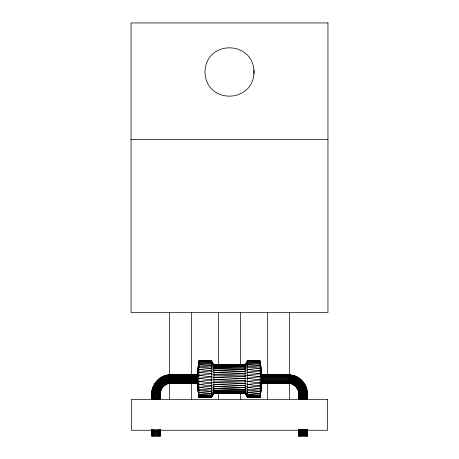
<?xml version="1.0" encoding="UTF-8"?>
<svg xmlns="http://www.w3.org/2000/svg" width="459" height="459" viewBox="0 0 459 459"><rect width="100%" height="100%" fill="white"/><g stroke="black" fill="none" stroke-linecap="round" stroke-linejoin="round"><path stroke-width="0.69" d="M298.757 436.05L298.763 429.607L298.757 436.05L307.427 436.05L307.421 429.607M298.803 393.816L298.798 399.542C300.542 392.468 296.589 383.179 288.372 383.385L261.837 383.385L260.184 397.178L247.435 397.379L245.146 393.334L213.923 393.179L211.633 397.178L198.885 397.379L197.232 383.431L197.232 374.762L198.885 360.768L211.633 360.831L213.923 364.876L213.923 393.386L211.633 397.442L198.885 397.442L197.232 383.431L170.696 383.385C162.48 383.179 158.533 392.468 160.271 399.542M298.895 429.607L298.878 436.05L298.866 429.607M298.987 393.816L298.975 399.542C300.754 392.359 296.68 382.99 288.372 383.202L261.837 383.202L260.184 396.392L247.435 396.851L245.146 392.927L213.923 392.571L211.633 396.392L198.885 396.851L197.232 383.305L170.696 383.202C162.383 382.99 158.332 392.359 160.082 399.542M307.272 399.542C309.636 387.746 301.018 374.544 288.372 374.9L261.837 374.9L260.184 361.359L247.435 361.026L245.146 365.025L213.923 365.284L211.633 361.359L198.885 361.026L197.232 374.825L170.696 374.9C158.045 374.544 149.45 387.746 151.786 399.542M299.291 393.816L299.268 399.542C301.093 392.187 296.841 382.68 288.372 382.898L261.837 382.898L260.184 395.113L247.435 395.813L245.146 392.118L213.923 391.573L211.633 395.113L198.885 395.813L197.232 383.064L170.696 382.898C162.228 382.68 157.999 392.187 159.778 399.542M306.899 429.607L306.876 436.05L306.847 429.607M307.042 393.816L307.019 399.542C309.383 387.878 300.886 374.796 288.372 375.146L261.837 375.146L260.184 362.392L247.435 361.812L245.146 365.639L213.923 366.093L211.633 362.392L198.885 361.812L197.232 375.009L170.696 375.146C158.171 374.796 149.709 387.878 152.032 399.542M299.52 429.607L299.486 436.05L299.457 429.607M299.675 399.542C301.546 391.952 297.053 382.255 288.372 382.485L261.837 382.485L260.184 393.374L247.435 394.298L245.146 390.936L213.923 390.213L211.633 393.374L198.885 394.298L197.232 382.703L170.696 382.485C162.01 382.255 157.546 391.952 159.365 399.542M299.985 429.607L299.945 436.05L299.911 429.607M300.175 399.542C302.108 391.665 297.317 381.739 288.372 381.974L261.837 381.974L260.184 391.217L247.435 392.342L245.146 389.416L213.923 388.538L211.633 391.217L198.885 392.342L197.232 382.238L170.696 381.974C161.746 381.739 156.989 391.665 158.86 399.542M305.992 429.607L305.952 436.05L305.906 429.607M306.182 399.542C308.534 388.331 300.45 375.628 288.372 375.967L261.837 375.967L260.184 365.863L247.435 364.836L245.146 367.992L213.923 368.795L211.633 365.863L198.885 364.836L197.232 375.726L170.696 375.967C158.602 375.628 150.575 388.331 152.853 399.542M306.497 429.607L306.463 436.05L306.423 429.607M306.652 399.542C309.016 388.079 300.697 375.158 288.372 375.508L261.837 375.508L260.184 363.912L247.435 363.092L245.146 366.638L213.923 367.275L211.633 363.912L198.885 363.092L197.232 375.313L170.696 375.508C158.361 375.158 150.087 388.079 152.388 399.542M300.547 429.607L300.502 436.05L300.456 429.607M300.765 399.542C302.756 391.332 297.621 381.136 288.372 381.383L261.837 381.383L260.184 388.721L247.435 390.007L245.146 387.597L213.923 386.593L211.633 388.721L198.885 390.007L197.232 381.687L170.696 381.383C161.436 381.136 156.347 391.332 158.263 399.542M301.179 429.607L301.127 436.05L301.075 429.607M301.42 399.542C303.474 390.965 297.966 380.465 288.372 380.723L261.837 380.723L260.184 385.944L247.435 387.362L245.146 385.531L213.923 384.43L211.633 385.944L198.885 387.362L197.232 381.062L170.696 380.723C161.092 380.465 155.635 390.965 157.609 399.542M304.753 429.607L304.701 436.05L304.65 429.607M304.994 399.542C307.295 388.98 299.83 376.828 288.372 377.149L261.837 377.149L260.184 370.849L247.435 369.489L245.146 371.618L213.923 372.674L211.633 370.849L198.885 369.489L197.232 376.828L170.696 377.149C159.221 376.828 151.82 388.98 154.035 399.542M305.407 429.607L305.361 436.05L305.31 429.607M305.625 399.542C307.955 388.635 300.163 376.191 288.372 376.523L261.837 376.523L260.184 368.198L247.435 366.988L245.146 369.667L213.923 370.614L211.633 368.198L198.885 366.988L197.232 376.237L170.696 376.523C158.894 376.191 151.16 388.635 153.404 399.542M301.867 429.607L301.81 436.05L301.758 429.607M302.12 399.542C304.231 390.569 298.333 379.748 288.372 380.018L261.837 380.018L260.184 382.967L247.435 384.476L245.146 383.288L213.923 382.112L211.633 382.967L198.885 384.476L197.232 380.373L170.696 380.018C160.725 379.748 154.878 390.569 156.903 399.542M302.584 429.607L302.533 436.05L302.475 429.607M302.848 399.542C305.017 390.161 298.711 379.002 288.372 379.289L261.837 379.289L260.184 379.88L247.435 381.435L245.146 380.918L213.923 379.708L198.885 381.435L197.232 379.656L170.696 379.289C160.34 379.002 154.098 390.161 156.175 399.542M303.324 429.607L303.267 436.05L303.21 429.607M303.583 399.542C305.803 389.754 299.096 378.256 288.372 378.555L261.837 378.555L260.184 376.776L247.435 375.238L245.146 376.093L213.923 377.292L198.885 375.238L197.232 378.187L170.696 378.555C159.956 378.256 153.312 389.754 155.435 399.542M304.053 429.607L303.996 436.05L303.944 429.607M304.306 399.542C306.572 389.358 299.475 377.522 288.372 377.832L261.837 377.832L260.184 373.735L247.435 372.266L245.146 373.781L213.923 374.923L211.633 373.735L198.885 372.266L197.232 377.487L170.696 377.832C159.577 377.522 152.549 389.358 154.717 399.542M253.93 74.06C255.91 40.558 205.873 38.384 204.984 71.983C205.867 105.553 255.892 103.43 253.93 69.9M151.659 399.542C149.318 387.677 157.982 374.418 170.696 374.774L197.232 374.762M160.329 399.542L160.421 392.462L161.12 389.846L153.111 386.53M261.837 383.449L260.184 397.442L247.435 397.442L245.146 393.386L245.146 364.825L247.435 360.768L260.184 360.831L261.837 374.774L261.837 383.449L288.372 383.449L288.372 374.774L261.837 374.774M290.857 374.94L289.727 383.535L291.058 383.799L293.301 375.428L288.372 374.774M295.659 376.225L292.343 384.235L295.705 386.484L297.948 389.846L305.964 386.53C303.726 381.136 298.935 376.937 293.301 375.428M293.553 384.837L297.891 377.327M294.684 385.589L299.962 378.709M295.705 386.484L301.833 380.35M296.594 387.505L303.474 382.227M163.41 376.225L166.732 384.235L164.385 385.589L159.107 378.709M297.352 388.63L304.862 384.292M170.696 379.289L197.232 378.922L198.885 378.325L211.633 376.776M298.384 391.131L306.761 388.888L307.41 393.816L307.415 399.542L307.41 393.816L298.74 393.816L298.648 392.462L307.249 391.326M213.923 379.708L245.146 378.497L260.184 376.776M198.885 375.238L211.633 373.735M247.435 375.238L260.184 373.735M198.885 372.266L211.633 370.849M247.435 372.266L260.184 370.849M198.885 369.489L211.633 368.198M247.435 369.489L260.184 368.198M198.885 366.988L211.633 365.863M247.435 366.988L260.184 365.863M198.885 364.836L211.633 363.912M247.435 364.836L260.184 363.912M198.885 363.092L211.633 362.392M247.435 363.092L260.184 362.392M213.923 382.112L245.146 380.918M213.923 384.43L245.146 383.288M198.885 361.812L211.633 361.359M247.435 361.812L260.184 361.359M213.923 386.593L245.146 385.531M213.923 388.538L245.146 387.597M213.923 390.213L245.146 389.416M213.923 391.573L245.146 390.936M198.885 361.026L211.633 360.831L211.633 397.442L198.885 397.379M247.435 361.026L260.184 360.831L260.184 397.442L247.435 397.379M213.923 392.571L245.146 392.118M170.696 380.018L197.232 379.656M170.696 380.723L197.232 380.373M170.696 381.383L197.232 381.062M170.696 381.974L197.232 381.687M170.696 382.485L197.232 382.238M213.923 393.179L245.146 392.927M170.696 382.898L197.232 382.703M170.696 383.202L197.232 383.064M170.696 383.385L197.232 383.305M245.146 364.825L213.923 364.876L245.146 365.025M245.146 393.334L213.923 393.386L245.146 393.386M131.05 139.536L327.95 139.536M197.232 383.431L170.696 383.449L170.696 374.774L197.232 374.825M151.659 393.816L160.329 393.816M170.696 374.9L197.232 375.009M170.696 375.146L197.232 375.313M170.696 375.508L197.232 375.726M170.696 375.967L197.232 376.237M213.923 365.284L245.146 365.639M170.696 376.523L197.232 376.828M170.696 377.149L197.232 377.487M170.696 377.832L197.232 378.187M170.696 378.555L197.232 378.922M213.923 366.093L245.146 366.638M213.923 367.275L245.146 367.992M247.435 396.851L260.184 397.178M198.885 396.851L211.633 397.178M213.923 368.795L245.146 369.667M213.923 370.614L245.146 371.618M213.923 372.674L245.146 373.781M213.923 374.923L245.146 376.093M213.923 377.292L245.146 378.497M247.435 395.813L260.184 396.392M198.885 395.813L211.633 396.392M247.435 394.298L260.184 395.113M198.885 394.298L211.633 395.113M247.435 392.342L260.184 393.374M198.885 392.342L211.633 393.374M247.435 390.007L260.184 391.217M198.885 390.007L211.633 391.217M247.435 387.362L260.184 388.721M198.885 387.362L211.633 388.721M247.435 384.476L260.184 385.944M198.885 384.476L211.633 385.944M247.435 381.435L260.184 382.967M198.885 381.435L211.633 382.967M247.435 378.325L260.184 379.88M198.885 378.325L211.633 379.88M151.826 391.326L160.421 392.462M152.308 388.888L160.684 391.131M154.213 384.292L161.723 388.63M155.595 382.227L162.475 387.505L163.37 386.484L157.236 380.35M161.178 377.327L165.515 384.837M305.964 386.53L306.761 388.888M165.768 375.428L168.017 383.799M168.212 374.94L169.342 383.535M303.634 393.816L303.686 399.542M302.9 393.816L302.946 399.542M302.165 393.816L302.217 399.542M305.04 393.816L305.08 399.542M304.357 393.816L304.403 399.542M301.465 393.816L301.511 399.542M300.806 393.816L300.852 399.542M306.216 393.816L306.251 399.542M305.665 393.816L305.705 399.542M300.215 393.816L300.255 399.542M299.704 393.816L299.738 399.542M306.681 393.816L306.71 399.542M307.283 393.816L307.295 399.542M298.74 393.816L298.74 399.542M289.537 312.504L289.537 375.164M289.537 383.707L289.537 399.37M267.528 312.504L267.528 375.164M267.528 382.995L267.528 399.37M247.435 360.768L247.435 397.442M240.505 312.504L240.505 365.198M240.505 392.967L240.505 399.37M218.495 312.504L218.495 365.198M218.495 392.967L218.495 399.37M198.885 360.768L198.885 397.442M191.472 312.504L191.472 374.452M191.472 382.995L191.472 399.37M169.463 312.504L169.463 375.164M169.463 383.707L169.463 399.37M160.329 429.607L160.329 436.05L151.659 436.05L151.659 429.607M160.271 429.607L160.271 436.05M160.082 429.607L160.082 436.05M159.778 429.607L159.778 436.05M159.365 429.607L159.365 436.05M158.86 429.607L158.86 436.05M158.263 429.607L158.263 436.05M157.609 429.607L157.609 436.05M156.903 429.607L156.903 436.05M156.175 429.607L156.175 436.05M155.435 429.607L155.435 436.05M154.717 429.607L154.717 436.05M154.035 429.607L154.035 436.05M153.404 429.607L153.404 436.05M152.853 429.607L152.853 436.05M152.388 429.607L152.388 436.05M152.032 429.607L152.032 436.05M151.786 429.607L151.786 436.05M307.369 429.607L307.364 436.05L307.352 429.607M307.191 429.607L307.18 436.05L307.157 429.607M299.148 429.607L299.125 436.05L299.102 429.607M327.95 22.95L131.05 22.95L131.05 312.504L327.95 312.504L327.95 22.95M327.565 399.37L131.435 399.37L131.435 430.261L327.565 430.261L327.565 399.37"/></g></svg>
